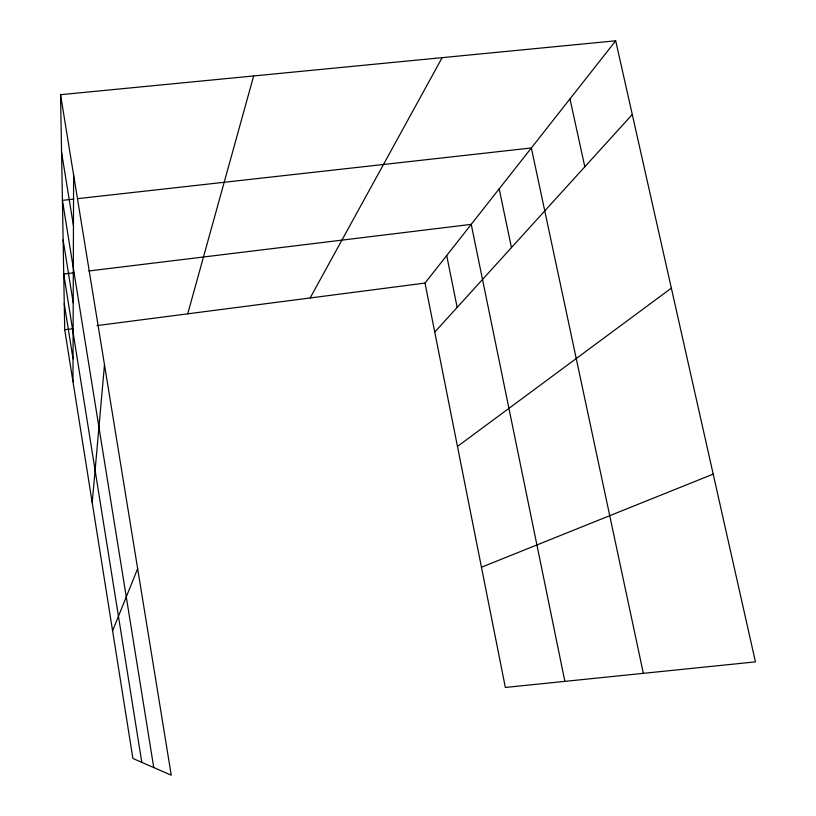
<?xml version="1.0" encoding="UTF-8"?>
<svg xmlns="http://www.w3.org/2000/svg" width="816" height="816" viewBox="0 0 816 816"><rect width="100%" height="100%" fill="white"/><g stroke="black" fill="none" stroke-linecap="round" stroke-linejoin="round"><path stroke-width="1.22" d="M72.961 381.633L73.613 175.052M92.218 502.727L104.489 364.793M187.721 313.834L253.664 75.949M112.588 630.809L137.659 568.66M310.151 297.962L442.15 57.65M425.014 283.081L615.692 40.8L755.453 661.868L505.349 687.46L425.014 283.081L96.971 325.594M434.755 332.081L632.278 114.505M457.47 446.444L671.354 288.15M481.46 567.232L713.204 474.116M615.692 40.8L60.547 94.697L171.258 775.2L132.896 758.462L64.719 329.776L73.399 328.654M73.807 272.809L63.73 274.033L141.8 762.348M88.924 270.963L471.23 224.369L564.866 681.37M73.746 199.094L62.414 200.359L153.755 767.56M77.52 198.665L531.349 147.971L643.345 673.333M569.976 98.889L584.817 166.79M499.178 188.843L511.448 247.605M446.699 255.52L457.164 307.408M61.567 152.306L73.46 225.797M63.118 239.945L73.216 302.838M64.25 303.715L73.032 358.795M60.547 94.697L64.719 329.776"/></g></svg>
